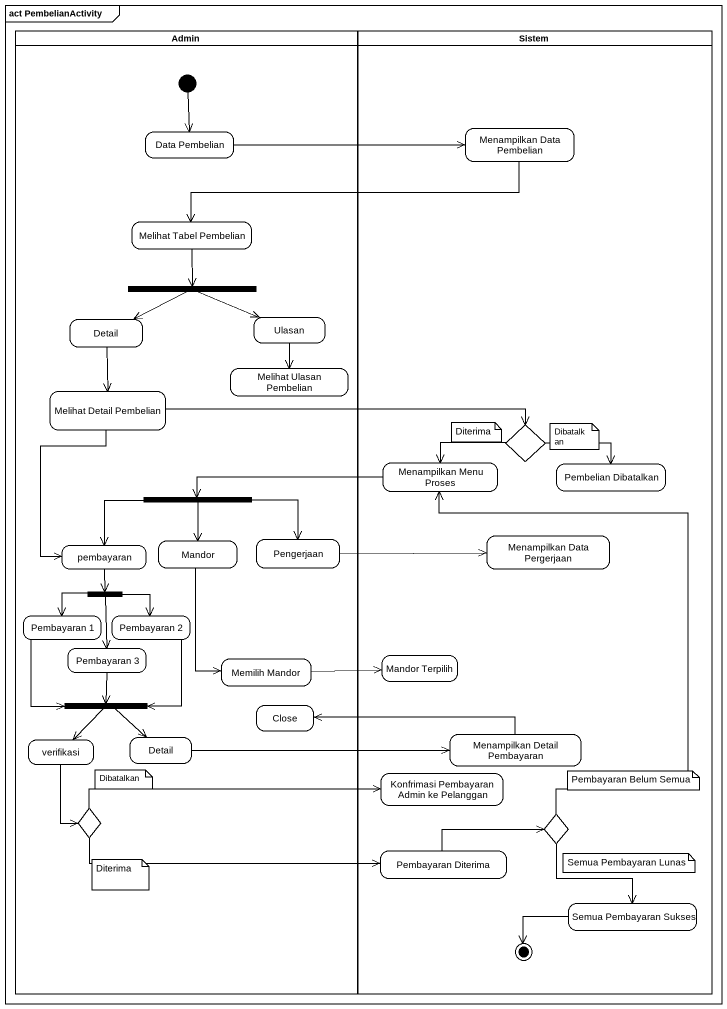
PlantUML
@startuml
mainframe act PembelianActivity
hide empty description
state Admin <<partition>> {
  state "Data Pembelian" as Data_Pembelian
  state "Melihat Tabel Pembelian" as Melihat_Tabel_Pembelian
  state fork1 <<fork>>
  state Detail
  state Ulasan
  state "Melihat Ulasan Pembelian" as Melihat_Ulasan_Pembelian
  state "Melihat Detail Pembelian" as Melihat_Detail_Pembelian
  state fork2 <<fork>>
  state Pengerjaan
  state pembayaran
  state Mandor
  state "Pembayaran 1" as Pembayaran_1
  state fork3 <<fork>>
  state "Pembayaran 2" as Pembayaran_2
  state "Pembayaran 3" as Pembayaran_3
  state "Memilih Mandor" as Memilih_Mandor
  state fork4 <<join>>
  state Close
  state verifikasi
  state "Detail" as Detail_2
  state choice2 <<choice>>
  [*] --> Data_Pembelian
}
state Sistem <<partition>> {
  state "Menampilkan Data Pembelian" as Menampilkan_Data_Pembelian
  state choice1 <<choice>>
  state "Menampilkan Menu Proses" as Menampilkan_Menu_Proses
  state "Pembelian Dibatalkan" as Pembelian_Dibatalkan
  state "Menampilkan Data Pergerjaan" as Menampilkan_Data_Pergerjaan
  state "Mandor Terpilih" as Mandor_Terpilih
  state "Menampilkan Detail Pembayaran" as Menampilkan_Detail
  state "Konfrimasi Pembayaran Admin ke Pelanggan" as Konfrimasi_Pembayaran_Admin
  state choice3 <<choice>>
  state "Pembayaran Diterima" as Pembayaran_Diterima
  state "Semua Pembayaran Sukses" as Semua_Pembayaran_Sukses
  Semua_Pembayaran_Sukses -left-> [*]
}
Data_Pembelian -right-> Menampilkan_Data_Pembelian
Menampilkan_Data_Pembelian -left-> Melihat_Tabel_Pembelian
Melihat_Tabel_Pembelian --> fork1
fork1 -left-> Detail
fork1 -right-> Ulasan
Detail --> Melihat_Detail_Pembelian
Ulasan --> Melihat_Ulasan_Pembelian
Melihat_Detail_Pembelian -right-> choice1
Melihat_Detail_Pembelian --> pembayaran
choice1 -left-> Menampilkan_Menu_Proses
choice1 -right-> Pembelian_Dibatalkan
fork2 -right-> Pengerjaan
fork2 --> pembayaran
fork2 --> Mandor
Menampilkan_Menu_Proses -left-> fork2
Pengerjaan -right-> Menampilkan_Data_Pergerjaan
pembayaran --> fork3
Mandor --> Memilih_Mandor
Pembayaran_1 --> fork4
fork3 --> Pembayaran_1
fork3 --> Pembayaran_2
fork3 --> Pembayaran_3
Pembayaran_2 --> fork4
Pembayaran_3 --> fork4
Memilih_Mandor -right-> Mandor_Terpilih
fork4 --> verifikasi
fork4 --> Detail_2
verifikasi --> choice2
Detail_2 -right-> Menampilkan_Detail
Menampilkan_Detail -left-> Close
choice2 -right-> Konfrimasi_Pembayaran_Admin
choice2 -right-> Pembayaran_Diterima
choice3 -up-> Menampilkan_Menu_Proses
choice3 --> Semua_Pembayaran_Sukses
Pembayaran_Diterima -right-> choice3
note as N1
  Diterima
end note
note as N2
  Dibatalkan
end note
note as N3
  Dibatalkan
end note
note as N4
  Pembayaran Belum Semua
end note
note as N5
  Diterima
end note
note as N6
  Semua Pembayaran Lunas
end note
@enduml
